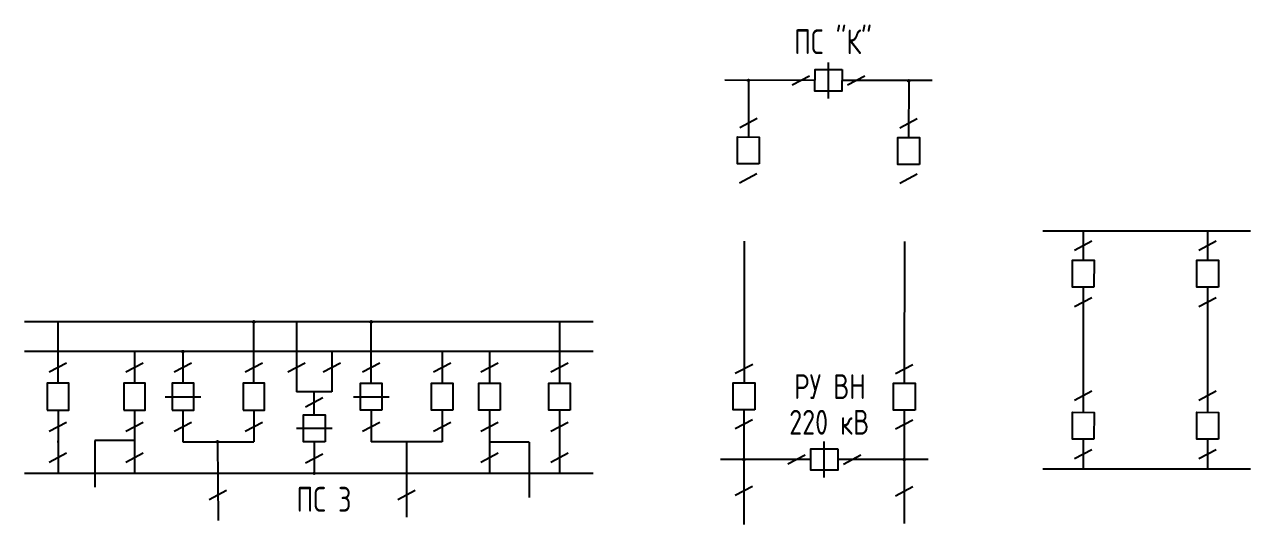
# Model space of a CAD drawing. Header units: millimetres. Extents: x 694 to 2822, y 1259 to 2159.
# Drawn here: x 2717 to 2822, y 1756.4 to 1799.3 of the extents above; entities that cross this region are included whole.
import ezdxf

# ---------------------------------------------------------------- set-up
doc = ezdxf.new("R2010")
doc.units = ezdxf.units.MM
doc.styles.add('GOST-2.304_Type-B_shrink', font='GOST Common.ttf', dxfattribs={"width": 0.8})

msp = doc.modelspace()

# ---------------------------------------------------------------- hatches: boundary and pattern name
at = {"transparency": 33554687}
h = msp.add_hatch(color=256, dxfattribs=at)
edge = h.paths.add_edge_path()
edge.add_arc((2779.019457067463, 1794.4626563028), 0.0759375, 0, 360)
h = msp.add_hatch(color=256, dxfattribs=at)
edge = h.paths.add_edge_path()
edge.add_arc((2792.746401356815, 1794.429537565662), 0.0759375, 0, 360)
h = msp.add_hatch(color=256, dxfattribs=at)
edge = h.paths.add_edge_path()
edge.add_arc((2807.692657102299, 1781.562769014521), 0.0759375, 0, 360)
h = msp.add_hatch(color=256, dxfattribs=at)
edge = h.paths.add_edge_path()
edge.add_arc((2818.348860525985, 1781.555171527144), 0.0759375, 0, 360)
h = msp.add_hatch(color=256, dxfattribs=at)
edge = h.paths.add_edge_path()
edge.add_arc((2719.897699647911, 1773.758430961504), 0.0759375, -1.272221872585407e-14, 360)
h = msp.add_hatch(color=256, dxfattribs=at)
edge = h.paths.add_edge_path()
edge.add_arc((2736.667323785318, 1773.758430961504), 0.0759375, 0, 360)
h = msp.add_hatch(color=256, dxfattribs=at)
edge = h.paths.add_edge_path()
edge.add_arc((2740.321650567395, 1773.758430961504), 0.0759375, -1.272221872585407e-14, 360)
h = msp.add_hatch(color=256, dxfattribs=at)
edge = h.paths.add_edge_path()
edge.add_arc((2746.71787199646, 1773.758430961504), 0.0759375, 0, 360)
h = msp.add_hatch(color=256, dxfattribs=at)
edge = h.paths.add_edge_path()
edge.add_arc((2762.846575530076, 1773.758430961504), 0.0759375, -1.272221872585407e-14, 360)
h = msp.add_hatch(color=256, dxfattribs=at)
edge = h.paths.add_edge_path()
edge.add_arc((2726.44342725094, 1771.20232678007), 0.0759375, -1.272221872585407e-14, 360)
h = msp.add_hatch(color=256, dxfattribs=at)
edge = h.paths.add_edge_path()
edge.add_arc((2730.594222519527, 1771.202326780067), 0.0759375, 0, 360)
h = msp.add_hatch(color=256, dxfattribs=at)
edge = h.paths.add_edge_path()
edge.add_arc((2743.358201200291, 1771.20232678007), 0.0759375, -1.272221872585407e-14, 360)
h = msp.add_hatch(color=256, dxfattribs=at)
edge = h.paths.add_edge_path()
edge.add_arc((2752.790973262233, 1771.20232678007), 0.0759375, -1.272221872585407e-14, 360)
h = msp.add_hatch(color=256, dxfattribs=at)
edge = h.paths.add_edge_path()
edge.add_arc((2756.849689738475, 1771.202326780069), 0.0759375, -1.272221872585407e-14, 360)
h = msp.add_hatch(color=256, dxfattribs=at)
edge = h.paths.add_edge_path()
edge.add_arc((2741.839926569045, 1767.749536806657), 0.0759375, -1.272221872585407e-14, 360)
h = msp.add_hatch(color=256, dxfattribs=at)
edge = h.paths.add_edge_path()
edge.add_arc((2719.89882745059, 1763.470170316918), 0.0759375, -1.272221872585407e-14, 360)
h = msp.add_hatch(color=256, dxfattribs=at)
edge = h.paths.add_edge_path()
edge.add_arc((2726.44342725094, 1763.583258311491), 0.0759375, -1.272221872585407e-14, 360)
h = msp.add_hatch(color=256, dxfattribs=at)
edge = h.paths.add_edge_path()
edge.add_arc((2733.554835652423, 1763.470170316918), 0.0759375, 0, 360)
h = msp.add_hatch(color=256, dxfattribs=at)
edge = h.paths.add_edge_path()
edge.add_arc((2749.754422629347, 1763.470170316918), 0.0759375, -1.272221872585407e-14, 360)
h = msp.add_hatch(color=256, dxfattribs=at)
edge = h.paths.add_edge_path()
edge.add_arc((2756.849689738475, 1763.44911259946), 0.0759375, -1.272221872585407e-14, 360)
h = msp.add_hatch(color=256, dxfattribs=at)
edge = h.paths.add_edge_path()
edge.add_arc((2762.846575530076, 1763.44911259946), 0.0759375, -1.272221872585407e-14, 360)
h = msp.add_hatch(color=256, dxfattribs=at)
edge = h.paths.add_edge_path()
edge.add_arc((2778.634222742505, 1761.958078473717), 0.0759375, 0, 360)
h = msp.add_hatch(color=256, dxfattribs=at)
edge = h.paths.add_edge_path()
edge.add_arc((2792.36550154761, 1761.948288568885), 0.0759375, 0, 360)
h = msp.add_hatch(color=256, dxfattribs=at)
edge = h.paths.add_edge_path()
edge.add_arc((2719.897699647911, 1760.763286806656), 0.0759375, -1.272221872585407e-14, 360)
h = msp.add_hatch(color=256, dxfattribs=at)
edge = h.paths.add_edge_path()
edge.add_arc((2726.44342725094, 1760.763286806656), 0.0759375, -1.272221872585407e-14, 360)
h = msp.add_hatch(color=256, dxfattribs=at)
edge = h.paths.add_edge_path()
edge.add_arc((2741.839926569045, 1760.763286806656), 0.0759375, 0, 360)
h = msp.add_hatch(color=256, dxfattribs=at)
edge = h.paths.add_edge_path()
edge.add_arc((2756.849689738475, 1760.763286806656), 0.0759375, -1.272221872585407e-14, 360)
h = msp.add_hatch(color=256, dxfattribs=at)
edge = h.paths.add_edge_path()
edge.add_arc((2762.846575530076, 1760.763286806656), 0.0759375, -1.272221872585407e-14, 360)
h = msp.add_hatch(color=256, dxfattribs=at)
edge = h.paths.add_edge_path()
edge.add_arc((2807.692657102299, 1761.153454544775), 0.0759375, 0, 360)
h = msp.add_hatch(color=256, dxfattribs=at)
edge = h.paths.add_edge_path()
edge.add_arc((2818.345562365521, 1761.153454544775), 0.0759375, 0, 360)

# ---------------------------------------------------------------- linework, layer by layer
for p, q in [((2785.881117760805, 1792.910693447204), (2785.881117760805, 1795.989774553659)), ((2784.723963685163, 1794.460773037828), (2776.99085930703, 1794.466286461377)), ((2779.019457067463, 1794.4626563028), (2779.015992064235, 1789.602657538011)), ((2782.764537357584, 1794.072257953129), (2784.24990339992, 1794.856314407918)), ((2794.770061558238, 1794.453610533628), (2787.036957180106, 1794.459123957177)), ((2787.514268791621, 1794.064640915809), (2788.999634833957, 1794.848697370599)), ((2792.746401356815, 1794.429537565662), (2792.742936353587, 1789.569538800873)), ((2778.274175292975, 1790.425627740443), (2779.75954133531, 1791.209684195233)), ((2792.001119582326, 1790.392509003305), (2793.486485624662, 1791.176565458095)), ((2778.268259472225, 1785.681713090244), (2779.753625514561, 1786.465769545034)), ((2791.995203761577, 1785.648594353106), (2793.480569803913, 1786.432650807896)), ((2778.66095188258, 1780.672294442981), (2778.64449246209, 1768.521381392798)), ((2792.387896171932, 1780.639175705843), (2792.371436751442, 1768.48826265566)), ((2806.948980909817, 1779.907099441543), (2808.434346952153, 1780.691155896333)), ((2817.605184333504, 1779.907094738603), (2819.090550375839, 1780.691151193392)), ((2806.948980909817, 1775.065804377554), (2808.434346952153, 1775.849860832344)), ((2817.601886173039, 1775.065804377554), (2819.087252215375, 1775.849860832344)), ((2765.715892454283, 1773.758430961504), (2717.028382723704, 1773.758430961504)), ((2719.897699647911, 1768.492745589899), (2719.897699647911, 1773.758430961504)), ((2736.667323785318, 1768.492745589899), (2736.667323785318, 1773.758430961504)), ((2746.71787199646, 1768.492745589899), (2746.71787199646, 1773.758430961504)), ((2765.715892454283, 1771.20232678007), (2717.028382723704, 1771.20232678007)), ((2719.147756505623, 1769.465205107832), (2720.632563166715, 1770.250320375308)), ((2725.693484108642, 1769.465205107832), (2727.178290769734, 1770.250320375308)), ((2729.844279377229, 1769.465205107832), (2731.329086038321, 1770.250320375308)), ((2735.917380643012, 1769.465205107832), (2737.402187304104, 1770.250320375308)), ((2739.571707425098, 1769.465205107832), (2741.05651408619, 1770.250320375308)), ((2742.608258057985, 1769.465205107832), (2744.093064719077, 1770.250320375308)), ((2745.967928854153, 1769.465205107832), (2747.452735515245, 1770.250320375308)), ((2752.041030119927, 1769.465205107832), (2753.525836781019, 1770.250320375308)), ((2756.099746596169, 1769.465205107832), (2757.584553257261, 1770.250320375308)), ((2762.096632387769, 1769.465205107832), (2763.581439048861, 1770.250320375308)), ((2777.90092494047, 1769.344352843452), (2779.386290982805, 1770.128409298241)), ((2791.627869229821, 1769.311234106314), (2793.113235272157, 1770.095290561104)), ((2729.064756593936, 1767.336248548493), (2732.123688445135, 1767.336248548493)), ((2743.358201200291, 1767.749536806657), (2740.321650567395, 1767.749536806657)), ((2741.089983426748, 1766.468382459964), (2742.574790087831, 1767.25349772744)), ((2741.839926569045, 1765.785862079637), (2741.839926569045, 1767.749536806657)), ((2745.188406070851, 1767.336248548493), (2748.24733792205, 1767.336248548493)), ((2806.951833716586, 1767.050772074324), (2808.437199758922, 1767.834828529113)), ((2817.605184333504, 1767.050247824841), (2819.090550375839, 1767.83430427963)), ((2778.641194301626, 1766.208389661456), (2778.625067307227, 1756.376335808363)), ((2792.368138590978, 1766.175270924318), (2792.36207483687, 1756.455528757859)), ((2719.147756505623, 1764.369390014758), (2720.632563166715, 1765.154505282235)), ((2725.693484108642, 1764.369390014758), (2727.178290769734, 1765.154505282235)), ((2729.844279377229, 1764.369390014758), (2731.329086038321, 1765.154505282235)), ((2735.917380643012, 1764.369390014758), (2737.402187304104, 1765.154505282235)), ((2745.967928854153, 1764.369390014758), (2747.452735515245, 1765.154505282235)), ((2752.041030119927, 1764.369390014758), (2753.525836781019, 1765.154505282235)), ((2756.099746596169, 1764.369390014758), (2757.584553257261, 1765.154505282235)), ((2762.096632387769, 1764.369390014758), (2763.581439048861, 1765.154505282235)), ((2777.896759870081, 1764.600436945032), (2779.382125912417, 1765.384493399821)), ((2791.623704159433, 1764.567318207893), (2793.109070201768, 1765.351374662683)), ((2740.310460643437, 1764.62936503823), (2743.369392494636, 1764.62936503823)), ((2756.849689738475, 1764.765934444544), (2756.849689738475, 1762.132290754376)), ((2762.846575530076, 1764.765934444544), (2762.846575530076, 1762.132290754376)), ((2719.897699647911, 1763.396930496824), (2719.897699647911, 1763.562336942261)), ((2723.051524934793, 1763.582786220374), (2723.052354446584, 1759.584475543151)), ((2726.44342725094, 1763.582786220374), (2723.051524934793, 1763.582786220374)), ((2730.594222519527, 1763.470170316918), (2736.667323785318, 1763.470170316918)), ((2733.554835652423, 1763.470170316918), (2733.610698071214, 1756.708501765764)), ((2752.790973262233, 1763.470170316918), (2746.71787199646, 1763.470170316918)), ((2749.754422629347, 1763.470170316918), (2749.754422629347, 1756.99600685518)), ((2760.239933031039, 1763.44911259946), (2756.848030714892, 1763.44911259946)), ((2760.241562721288, 1763.44911259946), (2760.241562721288, 1758.678902993326)), ((2785.510917533658, 1760.403921057562), (2785.510917533658, 1763.483002164017)), ((2806.948980909817, 1762.02505138275), (2808.434346952153, 1762.80910783754)), ((2817.601886173039, 1762.02505138275), (2819.087252215375, 1762.80910783754)), ((2719.147756505623, 1761.735746324591), (2720.632563166715, 1762.520861592067)), ((2725.693484108642, 1761.735746324591), (2727.178290769734, 1762.520861592067)), ((2741.089983426748, 1761.662506504496), (2742.574790087831, 1762.447621771973)), ((2756.099746596169, 1761.735746324591), (2757.584553257261, 1762.520861592067)), ((2762.096632387769, 1761.735746324591), (2763.581439048861, 1762.520861592067)), ((2784.36129342989, 1761.953995279589), (2776.628189051758, 1761.959508703137)), ((2782.401867102312, 1761.565480194889), (2783.887233144648, 1762.349536649679)), ((2794.407391302966, 1761.946832775389), (2786.674286924834, 1761.952346198937)), ((2787.151598536349, 1761.55786315757), (2788.636964578685, 1762.34191961236)), ((2765.715892454283, 1760.763286806656), (2717.028382723704, 1760.763286806656)), ((2777.893190512952, 1758.879025692127), (2779.378556555288, 1759.663082146917)), ((2791.620134802304, 1758.845906954989), (2793.10550084464, 1759.629963409779)), ((2734.335094406726, 1759.280652310553), (2732.850287745643, 1758.495537043076)), ((2750.496825959888, 1759.280652310553), (2749.012019298805, 1758.495537043076))]:
    msp.add_line(p, q, dxfattribs=at)
for p, q in [((2804.238837786236, 1781.565231462694), (2822.018040037443, 1781.552555534946)), ((2807.692657102299, 1781.563801233274), (2807.692657102299, 1779.035502603567)), ((2818.348860525985, 1781.563796530334), (2818.348860525985, 1779.035497900627)), ((2807.692657102299, 1776.722506169285), (2807.695955262763, 1765.994744905824)), ((2818.345562365521, 1776.722506169285), (2818.348860525985, 1765.994744905824)), ((2807.692657102299, 1763.681753174482), (2807.692657102299, 1761.153454544775)), ((2818.345562365521, 1763.681753174482), (2818.345562365521, 1761.153454544775)), ((2804.238837786236, 1761.154884774195), (2822.018040037443, 1761.142208846446))]:
    msp.add_line(p, q)
for points in [[(2787.037614508276, 1795.381089648451), (2787.036299851935, 1793.537158265903), (2784.723306356992, 1793.538807346554), (2784.724621013333, 1795.382738729102)], [(2779.934658892068, 1787.288351150662), (2778.090728915473, 1787.290980462676), (2778.094027075937, 1789.603972194017), (2779.937957052532, 1789.601342882004)], [(2793.66160318142, 1787.255232413524), (2791.817673204825, 1787.257861725538), (2791.820971365289, 1789.570853456879), (2793.664901341884, 1789.568224144866)], [(2808.614622090597, 1776.721191513278), (2806.770692114002, 1776.723820825292), (2806.773990274466, 1779.036812556634), (2808.61792025106, 1779.03418324462)], [(2819.267527353819, 1776.721191513278), (2817.423597377224, 1776.723820825292), (2817.426895537688, 1779.036812556634), (2819.270825514282, 1779.03418324462)], [(2718.97573372232, 1766.179751507087), (2720.819665573511, 1766.179751507087), (2720.819665573511, 1768.492745589899), (2718.97573372232, 1768.492745589899)], [(2725.52146132534, 1766.179751507087), (2727.365393176548, 1766.179751507087), (2727.365393176548, 1768.492745589899), (2725.52146132534, 1768.492745589899)], [(2729.672256593936, 1766.179751507087), (2731.516188445135, 1766.179751507087), (2731.516188445135, 1768.492745589899), (2729.672256593936, 1768.492745589899)], [(2735.74535785971, 1766.179751507087), (2737.589289710909, 1766.179751507087), (2737.589289710909, 1768.492745589899), (2735.74535785971, 1768.492745589899)], [(2747.63983792205, 1766.179751507087), (2745.795906070851, 1766.179751507087), (2745.795906070851, 1768.492745589899), (2747.63983792205, 1768.492745589899)], [(2753.712939187824, 1766.179751507087), (2751.869007336625, 1766.179751507087), (2751.869007336625, 1768.492745589899), (2753.712939187824, 1768.492745589899)], [(2757.771655664074, 1766.179751507087), (2755.927723812875, 1766.179751507087), (2755.927723812875, 1768.492745589899), (2757.771655664074, 1768.492745589899)], [(2763.768541455675, 1766.179751507087), (2761.924609604476, 1766.179751507087), (2761.924609604476, 1768.492745589899), (2763.768541455675, 1768.492745589899)], [(2779.563159289924, 1766.207075005449), (2777.719229313329, 1766.209704317463), (2777.722527473793, 1768.522696048805), (2779.566457450388, 1768.520066736791)], [(2793.290103579276, 1766.173956268311), (2791.446173602681, 1766.176585580325), (2791.449471763145, 1768.489577311667), (2793.293401739739, 1768.486947999653)], [(2808.614622090597, 1763.680438518475), (2806.770692114002, 1763.683067830489), (2806.773990274466, 1765.99605956183), (2808.61792025106, 1765.993430249817)], [(2819.267527353819, 1763.680438518475), (2817.423597377224, 1763.683067830489), (2817.426895537688, 1765.99605956183), (2819.270825514282, 1765.993430249817)], [(2742.761892494636, 1763.472867996824), (2740.917960643437, 1763.472867996824), (2740.917960643437, 1765.785862079637), (2742.761892494636, 1765.785862079637)], [(2786.674944253004, 1762.874311890211), (2786.673629596663, 1761.030380507663), (2784.36063610172, 1761.032029588315), (2784.361950758061, 1762.875960970862)]]:
    msp.add_lwpolyline(points, close=True, dxfattribs=at)
for points in [[(2740.321650567395, 1773.758430961504), (2740.321650567395, 1767.749536806657)], [(2762.846575530076, 1773.758430961504), (2762.846575530076, 1768.492745589899)], [(2726.44342725094, 1771.20232678007), (2726.44342725094, 1768.492745589899)], [(2730.594222519527, 1771.275566600161), (2730.594222519527, 1768.492745589899)], [(2743.358201200291, 1771.20232678007), (2743.358201200291, 1767.749536806657)], [(2752.790973262233, 1771.20232678007), (2752.790973262233, 1768.492745589899)], [(2756.849689738475, 1771.20232678007), (2756.849689738475, 1768.492745589899)], [(2719.897699647911, 1766.179751507087), (2719.897699647911, 1763.396930496824)], [(2726.44342725094, 1766.179751507087), (2726.44342725094, 1760.763286806656)], [(2730.594222519527, 1766.179751507087), (2730.594222519527, 1763.470170316918)], [(2736.667323785318, 1766.179751507087), (2736.667323785318, 1763.470170316918)], [(2746.71787199646, 1766.179751507087), (2746.71787199646, 1763.470170316918)], [(2752.790973262233, 1766.179751507087), (2752.790973262233, 1763.470170316918)], [(2756.849689738475, 1766.179751507087), (2756.849689738475, 1763.396930496824)], [(2762.846575530076, 1766.179751507087), (2762.846575530076, 1763.396930496824)], [(2719.897699647911, 1763.546107816919), (2719.897699647911, 1760.763286806656)], [(2741.839926569045, 1763.472867996824), (2741.839926569045, 1760.690046986563)], [(2756.849689738475, 1763.546107816919), (2756.849689738475, 1760.763286806656)], [(2762.846575530076, 1763.546107816919), (2762.846575530076, 1760.763286806656)]]:
    msp.add_lwpolyline(points, dxfattribs=at)
for centre in [(2779.019457067463, 1794.4626563028), (2792.746401356815, 1794.429537565662), (2736.667323785318, 1773.758430961504), (2746.71787199646, 1773.758430961504), (2730.594222519527, 1771.202326780067), (2733.554835652423, 1763.470170316918), (2778.634222742505, 1761.958078473717), (2792.36550154761, 1761.948288568885), (2741.839926569045, 1760.763286806656)]:
    msp.add_circle(centre, 0.0759375, dxfattribs=at)

# ---------------------------------------------------------------- texts
at = {"transparency": 33554687, "char_height": 2.12625, "attachment_point": 4, "style": 'GOST-2.304_Type-B_shrink'}
for s, insert in [('ПС "К"', (2782.93905449676, 1797.770784594274)), ('РУ ВН', (2782.93333681582, 1768.198927361452)), ('220 кВ', (2782.517835324434, 1765.144119675795)), ('ПС 3', (2740.324941579899, 1758.539404050231))]:
    msp.add_mtext(s, dxfattribs=dict(at, insert=insert))

doc.saveas('drawing.dxf')
